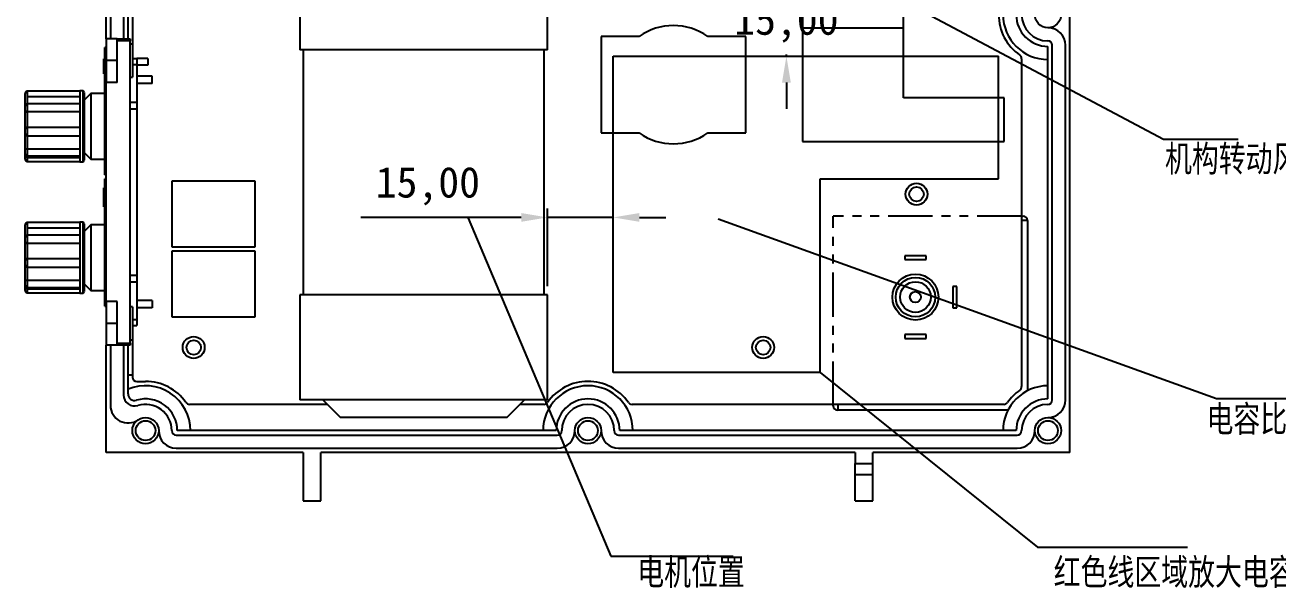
# Model space of a CAD drawing. Header units: millimetres. Extents: x 8 to 1586, y -29 to 527.
# Drawn here: x 936.2 to 1222.2, y 165 to 293.5 of the extents above; entities that cross this region are included whole.
import ezdxf

# ---------------------------------------------------------------- set-up
doc = ezdxf.new("R2010")
doc.units = ezdxf.units.MM
doc.header["$LTSCALE"] = 2
doc.header["$PDSIZE"] = -1
doc.linetypes.add('PHANTOM', pattern=[12.7, 6.35, -1.27, 1.27, -1.27, 1.27, -1.27])
doc.layers.add('FORMAT', color=7, linetype='Continuous')
doc.styles.add('SLDTEXTSTYLE0', font='TXT', dxfattribs={"width": 0.75, "bigfont": 'bigfont'})
doc.dimstyles.new('ISO-25', dxfattribs={"dimtxt": 2.5, "dimasz": 2.5, "dimexe": 1.25, "dimexo": 0.625, "dimtad": 1, "dimtxsty": 'Standard', "dimcen": 2.5, "dimadec": 0, "dimazin": 0, "dimtfac": 1, "dimtmove": 0, "dimatfit": 3, "dimfxl": 0, "dimarcsym": 0})

# ---------------------------------------------------------------- blocks, each defined once
blk = doc.blocks.new('*D16')
at = {"color": 0, "lineweight": -2}
for p, q in [((1109.96, 307.4), (1109.96, 313.4)), ((1109.96, 301.4), (1109.96, 301.03)), ((1110.26, 301.4), (1111.96, 301.4)), ((1109.96, 286.4), (1109.96, 286.77)), ((1110.26, 286.4), (1111.96, 286.4)), ((1109.96, 280.4), (1109.96, 274.4))]:
    blk.add_line(p, q, dxfattribs=at)
at = {"color": 0}
for points in [[(1108.96, 307.4), (1110.96, 307.4), (1109.96, 301.4)], [(1108.96, 280.4), (1110.96, 280.4), (1109.96, 286.4)]]:
    blk.add_solid(points, dxfattribs=at)
at = {"layer": 'Defpoints', "color": 0}
for p in [(1108.26, 301.4), (1108.26, 286.4), (1109.96, 286.4)]:
    blk.add_point(p, dxfattribs=at)
at = {"color": 0, "insert": (1109.96, 293.9), "char_height": 7, "attachment_point": 5}
blk.add_mtext('15,00', dxfattribs=at)
blk = doc.blocks.new('*D17')
at = {"color": 0, "lineweight": -2}
for p, q in [((1049.41, 249.6), (1012.81, 249.6)), ((1055.41, 233.9), (1055.41, 251.6)), ((1070.41, 249.6), (1055.41, 249.6)), ((1070.41, 233.9), (1070.41, 251.6)), ((1076.41, 249.6), (1082.41, 249.6))]:
    blk.add_line(p, q, dxfattribs=at)
at = {"color": 0}
for points in [[(1049.41, 250.6), (1049.41, 248.6), (1055.41, 249.6)], [(1076.41, 250.6), (1076.41, 248.6), (1070.41, 249.6)]]:
    blk.add_solid(points, dxfattribs=at)
at = {"layer": 'Defpoints', "color": 0}
for p in [(1070.41, 249.6), (1055.41, 231.9), (1070.41, 231.9)]:
    blk.add_point(p, dxfattribs=at)
at = {"color": 0, "insert": (1028.11, 256.73), "char_height": 7, "attachment_point": 5}
blk.add_mtext('15,00', dxfattribs=at)

msp = doc.modelspace()

# ---------------------------------------------------------------- linework, layer by layer
at = {"color": 7, "linetype": 'Continuous', "lineweight": 25}
for p, q in [((954.66, 290.403), (954.66, 345.729)), ((1174.66, 195.903), (1174.66, 314.403)), ((955.66, 303.903), (955.66, 290.403)), ((958.66, 303.903), (958.66, 290.403)), ((959.66, 290.403), (959.66, 303.653)), ((1113.66, 301.403), (1113.66, 292.903)), ((1136.66, 292.903), (1136.66, 301.403)), ((960.66, 298.818), (960.66, 289.153)), ((998.911, 297.903), (998.911, 287.903)), ((1055.411, 287.903), (1055.411, 297.903)), ((1113.66, 292.903), (1113.66, 266.903)), ((1113.66, 292.903), (1136.66, 292.903)), ((1136.66, 276.903), (1136.66, 292.903)), ((957.16, 290.403), (954.66, 290.403)), ((954.66, 290.403), (954.66, 285.403)), ((957.16, 290.403), (960.16, 290.403)), ((957.16, 289.903), (957.16, 290.403)), ((957.16, 280.403), (957.16, 289.903)), ((960.16, 289.903), (957.16, 289.903)), ((960.16, 290.403), (960.16, 289.903)), ((960.16, 220.903), (960.16, 289.903)), ((960.66, 289.153), (960.16, 289.153)), ((960.66, 289.153), (960.66, 285.403)), ((1076.334, 290.903), (1067.66, 290.903)), ((1067.66, 290.903), (1067.66, 268.903)), ((1100.66, 290.903), (1091.986, 290.903)), ((1100.66, 268.903), (1100.66, 290.903)), ((1170.66, 207.903), (1170.66, 288.903)), ((1173.66, 207.903), (1173.66, 288.903)), ((954.66, 288.403), (954.36, 288.403)), ((954.36, 281.474), (954.36, 288.403)), ((1007.185, 287.903), (998.911, 287.903)), ((999.661, 287.903), (999.661, 231.903)), ((1055.411, 287.903), (1007.185, 287.903)), ((1054.661, 231.903), (1054.661, 287.903)), ((1169.66, 208.153), (1169.66, 288.653)), ((954.16, 285.401), (954.16, 285.801)), ((954.16, 285.801), (954.36, 285.801)), ((954.16, 285.401), (954.36, 285.401)), ((954.16, 283.203), (954.16, 285.401)), ((954.16, 282.403), (954.16, 283.203)), ((954.16, 283.203), (954.36, 283.203)), ((957.16, 285.403), (954.66, 285.403)), ((954.66, 285.403), (954.66, 280.403)), ((960.66, 285.903), (961.66, 285.903)), ((960.66, 285.403), (960.66, 281.653)), ((961.66, 285.903), (961.66, 284.539)), ((964.16, 285.903), (961.66, 285.903)), ((961.66, 284.539), (961.66, 275.914)), ((964.16, 284.403), (961.66, 284.403)), ((964.16, 285.903), (964.16, 284.403)), ((1163.66, 285.85), (1163.66, 210.956)), ((954.16, 282.403), (954.36, 282.403)), ((954.66, 281.474), (954.36, 281.474)), ((954.36, 259.332), (954.36, 281.474)), ((954.66, 230.403), (954.66, 280.403)), ((957.16, 280.403), (954.66, 280.403)), ((960.16, 281.653), (960.66, 281.653)), ((965.16, 281.853), (961.66, 281.853)), ((965.16, 280.153), (965.16, 281.853)), ((936.16, 276.906), (936.16, 277.906)), ((948.66, 278.406), (936.66, 278.406)), ((936.66, 278.406), (936.66, 277.172)), ((949.46, 278.503), (948.66, 278.503)), ((948.66, 278.503), (948.66, 278.392)), ((948.66, 278.392), (948.66, 275.108)), ((949.66, 278.157), (949.46, 278.503)), ((949.46, 262.303), (949.46, 278.503)), ((949.66, 278.157), (949.66, 262.65)), ((951.16, 277.903), (949.66, 276.403)), ((954.36, 277.903), (951.16, 277.903)), ((951.16, 277.903), (951.16, 262.903)), ((965.16, 280.153), (961.66, 280.153)), ((936.16, 275.027), (936.16, 276.913)), ((936.16, 274.027), (936.16, 275.027)), ((948.66, 277.172), (936.66, 277.172)), ((948.66, 275.527), (936.66, 275.527)), ((948.66, 275.108), (948.66, 269.068)), ((961.66, 275.914), (961.66, 274.42)), ((1159.66, 276.903), (1136.66, 276.903)), ((1159.66, 266.903), (1159.66, 276.903)), ((936.16, 269.732), (936.16, 274.027)), ((936.66, 273.674), (936.66, 270.228)), ((948.66, 273.674), (936.66, 273.674)), ((961.66, 274.42), (961.66, 236.387)), ((936.16, 268.732), (936.16, 269.732)), ((936.66, 270.228), (948.66, 270.228)), ((948.66, 269.068), (948.66, 263.81)), ((1067.66, 268.903), (1076.334, 268.903)), ((1091.986, 268.903), (1100.66, 268.903)), ((936.16, 265.124), (936.16, 268.732)), ((936.66, 268.26), (936.66, 265.26)), ((936.66, 268.232), (948.66, 268.232)), ((1113.66, 266.903), (1159.66, 266.903)), ((936.16, 264.124), (936.16, 265.124)), ((936.16, 263.803), (936.16, 264.124)), ((936.16, 262.9), (936.16, 263.803)), ((936.66, 265.26), (948.66, 265.26)), ((936.66, 263.624), (948.66, 263.624)), ((936.66, 263.303), (948.66, 263.303)), ((948.66, 263.81), (948.66, 262.303)), ((949.66, 264.403), (951.16, 262.903)), ((936.66, 262.4), (948.66, 262.4)), ((948.66, 262.303), (949.46, 262.303)), ((949.46, 262.303), (949.66, 262.65)), ((951.16, 262.903), (954.36, 262.903)), ((954.36, 259.332), (954.66, 259.332)), ((954.66, 258.403), (954.36, 258.403)), ((954.36, 251.474), (954.36, 258.403)), ((969.66, 257.903), (969.66, 242.903)), ((988.66, 257.903), (969.66, 257.903)), ((988.66, 242.903), (988.66, 257.903)), ((954.16, 255.403), (954.16, 256.34)), ((954.16, 256.34), (954.36, 256.34)), ((954.16, 255.403), (954.36, 255.403)), ((954.16, 254.803), (954.16, 255.403)), ((954.16, 254.803), (954.36, 254.803)), ((954.16, 254.003), (954.16, 254.803)), ((954.16, 254.003), (954.36, 254.003)), ((954.16, 253.403), (954.16, 254.003)), ((954.16, 253.403), (954.36, 253.403)), ((954.16, 252.703), (954.16, 253.403)), ((954.16, 252.703), (954.36, 252.703)), ((954.16, 252.003), (954.16, 252.603)), ((954.16, 252.603), (954.36, 252.603)), ((954.16, 252.003), (954.36, 252.003)), ((954.66, 251.474), (954.36, 251.474)), ((954.36, 229.332), (954.36, 251.474)), ((1163.66, 249.903), (1164.003, 249.903)), ((1165.003, 248.903), (1165.003, 210.034)), ((936.16, 246.906), (936.16, 247.906)), ((936.16, 245.027), (936.16, 246.913)), ((948.66, 248.406), (936.66, 248.406)), ((936.66, 248.406), (936.66, 247.172)), ((948.66, 247.172), (936.66, 247.172)), ((949.46, 248.503), (948.66, 248.503)), ((948.66, 248.503), (948.66, 248.392)), ((948.66, 248.392), (948.66, 245.108)), ((949.66, 248.157), (949.46, 248.503)), ((949.46, 232.303), (949.46, 248.503)), ((949.66, 248.157), (949.66, 232.65)), ((951.16, 247.903), (949.66, 246.403)), ((954.36, 247.903), (951.16, 247.903)), ((951.16, 247.903), (951.16, 232.903)), ((936.16, 244.027), (936.16, 245.027)), ((936.16, 239.732), (936.16, 244.027)), ((948.66, 245.527), (936.66, 245.527)), ((936.66, 243.674), (936.66, 240.228)), ((948.66, 243.674), (936.66, 243.674)), ((948.66, 245.108), (948.66, 239.068)), ((969.66, 242.903), (988.66, 242.903)), ((988.66, 241.903), (969.66, 241.903)), ((969.66, 241.903), (969.66, 226.903)), ((988.66, 226.903), (988.66, 241.903)), ((1141.86, 240.853), (1136.96, 240.853)), ((1136.96, 240.853), (1136.96, 239.953)), ((1141.86, 239.953), (1141.86, 240.853)), ((936.16, 238.732), (936.16, 239.732)), ((936.16, 235.124), (936.16, 238.732)), ((936.66, 240.228), (948.66, 240.228)), ((936.66, 238.26), (936.66, 235.26)), ((936.66, 238.232), (948.66, 238.232)), ((948.66, 239.068), (948.66, 233.81)), ((1136.96, 239.953), (1141.86, 239.953)), ((936.16, 234.124), (936.16, 235.124)), ((936.66, 235.26), (948.66, 235.26)), ((961.66, 236.387), (961.66, 234.893)), ((961.66, 234.893), (961.66, 226.267)), ((936.16, 233.803), (936.16, 234.124)), ((936.16, 232.9), (936.16, 233.803)), ((936.66, 233.624), (948.66, 233.624)), ((936.66, 233.303), (948.66, 233.303)), ((936.66, 232.4), (948.66, 232.4)), ((948.66, 233.81), (948.66, 232.303)), ((948.66, 232.303), (949.46, 232.303)), ((949.46, 232.303), (949.66, 232.65)), ((949.66, 234.403), (951.16, 232.903)), ((951.16, 232.903), (954.36, 232.903)), ((998.911, 231.903), (998.911, 207.903)), ((1007.185, 231.903), (998.911, 231.903)), ((1055.411, 231.903), (1007.185, 231.903)), ((1055.411, 207.903), (1055.411, 231.903)), ((1147.96, 233.853), (1147.96, 228.953)), ((1148.86, 233.853), (1147.96, 233.853)), ((1148.86, 228.953), (1148.86, 233.853)), ((954.36, 229.332), (954.66, 229.332)), ((957.16, 230.403), (954.66, 230.403)), ((954.66, 230.403), (954.66, 225.403)), ((957.16, 220.903), (957.16, 230.403)), ((960.66, 229.153), (960.16, 229.153)), ((960.66, 229.153), (960.66, 225.403)), ((965.16, 230.653), (961.66, 230.653)), ((965.16, 228.953), (961.66, 228.953)), ((965.16, 230.653), (965.16, 228.953)), ((1147.96, 228.953), (1148.86, 228.953)), ((961.66, 226.267), (961.66, 224.903)), ((969.66, 226.903), (988.66, 226.903)), ((957.16, 225.403), (954.66, 225.403)), ((954.66, 225.403), (954.66, 220.403)), ((960.66, 225.403), (960.66, 221.653)), ((960.66, 224.903), (961.66, 224.903)), ((957.16, 220.403), (954.66, 220.403)), ((954.66, 195.903), (954.66, 220.403)), ((955.66, 220.403), (955.66, 206.648)), ((957.16, 220.903), (960.16, 220.903)), ((957.16, 220.403), (957.16, 220.903)), ((960.16, 220.403), (957.16, 220.403)), ((958.66, 220.403), (958.66, 209.027)), ((959.66, 209.288), (959.66, 220.403)), ((960.16, 221.653), (960.66, 221.653)), ((960.16, 220.903), (960.16, 220.403)), ((960.66, 221.653), (960.66, 213.153)), ((1141.86, 222.853), (1136.96, 222.853)), ((1136.96, 222.853), (1136.96, 221.953)), ((1136.96, 221.953), (1141.86, 221.953)), ((1141.86, 221.953), (1141.86, 222.853)), ((960.66, 213.56), (959.66, 213.56)), ((961.66, 212.153), (963.66, 212.153)), ((1005.161, 206.903), (973.713, 206.903)), ((1007.185, 207.903), (998.911, 207.903)), ((1004.161, 207.903), (1008.161, 203.903)), ((1055.411, 207.903), (1007.185, 207.903)), ((1046.161, 203.903), (1050.161, 207.903)), ((1054.607, 206.903), (1049.161, 206.903)), ((1159.607, 206.903), (1074.713, 206.903)), ((1120.66, 206.56), (1120.66, 206.903)), ((1013.726, 203.903), (1008.161, 203.903)), ((1046.161, 203.903), (1013.726, 203.903)), ((1160.529, 205.56), (1121.66, 205.56)), ((1057.41, 200.903), (970.91, 200.903)), ((1162.41, 200.903), (1071.91, 200.903)), ((970.66, 199.903), (1057.66, 199.903)), ((1071.66, 199.903), (1162.66, 199.903)), ((999.66, 195.903), (954.66, 195.903)), ((970.66, 196.903), (1057.66, 196.903)), ((999.66, 195.903), (999.66, 184.903)), ((1125.66, 195.903), (1003.66, 195.903)), ((1003.66, 184.903), (1003.66, 195.903)), ((1071.66, 196.903), (1162.66, 196.903)), ((1125.66, 195.903), (1125.66, 193.403)), ((1174.66, 195.903), (1129.66, 195.903)), ((1129.66, 193.403), (1129.66, 195.903)), ((1125.66, 193.403), (1129.66, 193.403)), ((1125.66, 190.903), (1125.66, 193.403)), ((1129.66, 190.903), (1129.66, 193.403)), ((1125.66, 190.903), (1129.66, 190.903)), ((1125.66, 184.903), (1125.66, 190.903)), ((1129.66, 184.903), (1129.66, 190.903)), ((999.66, 184.903), (1003.66, 184.903)), ((1125.66, 184.903), (1129.66, 184.903))]:
    msp.add_line(p, q, dxfattribs=at)
for p, q in [((1132.232, 301.403), (1196.012, 267.447)), ((1196.012, 267.447), (1213.067, 267.447)), ((1037.308, 249.439), (1069.841, 172.263)), ((1094.368, 249.276), (1208.115, 208.216)), ((1208.115, 208.216), (1231.354, 208.216)), ((1069.841, 172.263), (1097.774, 172.263))]:
    msp.add_line(p, q)
at = {"color": 1}
for p, q in [((1070.411, 214.151), (1070.411, 286.401)), ((1070.411, 286.401), (1158.41, 286.401)), ((1158.41, 258.441), (1158.41, 286.401)), ((1117.638, 214.151), (1117.638, 258.441)), ((1117.638, 258.441), (1158.41, 258.441)), ((1117.638, 214.151), (1070.411, 214.151)), ((1117.638, 214.151), (1167.301, 174.325)), ((1167.301, 174.325), (1201.532, 174.325))]:
    msp.add_line(p, q, dxfattribs=at)
at = {"color": 8, "linetype": 'Continuous', "lineweight": 25}
for p, q in [((960.66, 284.539), (961.66, 284.539)), ((936.66, 277.172), (936.66, 275.527)), ((936.66, 275.527), (936.66, 273.674)), ((960.16, 275.914), (961.66, 275.914)), ((960.16, 274.42), (961.66, 274.42)), ((936.66, 270.228), (936.66, 268.232)), ((936.66, 265.26), (936.66, 263.624)), ((936.66, 263.624), (936.66, 263.303)), ((936.66, 263.305), (936.66, 262.4)), ((1165.003, 248.903), (1163.66, 248.903)), ((936.66, 247.172), (936.66, 245.527)), ((936.66, 245.527), (936.66, 243.674)), ((936.66, 240.228), (936.66, 238.232)), ((936.66, 235.26), (936.66, 233.624)), ((960.16, 236.387), (961.66, 236.387)), ((960.16, 234.893), (961.66, 234.893)), ((936.66, 233.624), (936.66, 233.303)), ((936.66, 233.305), (936.66, 232.4)), ((960.66, 226.267), (961.66, 226.267)), ((1121.66, 206.903), (1121.66, 205.56))]:
    msp.add_line(p, q, dxfattribs=at)
at = {"linetype": 'PHANTOM', "ltscale": 0.8}
for p in [(1120.66, 206.56), (1163.66, 249.903)]:
    msp.add_line(p, (1120.66, 249.903), dxfattribs=at)
at = {"color": 7, "linetype": 'Continuous', "lineweight": 25}
for centre, radius in [((1169.66, 295.903), 3), ((1139.66, 254.903), 2.5), ((1139.66, 254.903), 1.65), ((1139.41, 231.403), 5.25), ((1139.41, 231.403), 4.5), ((1139.41, 231.403), 3.5), ((1139.41, 231.403), 1.25), ((974.66, 219.903), 2.5), ((974.66, 219.903), 1.65), ((1104.66, 219.903), 2.5), ((1104.66, 219.903), 1.65), ((963.66, 200.903), 3), ((963.66, 200.903), 2.25), ((1064.66, 200.903), 3), ((1064.66, 200.903), 2.25), ((1169.66, 200.903), 3), ((1169.66, 200.903), 2.25)]:
    msp.add_circle(centre, radius, dxfattribs=at)
for centre, radius, start, end in [((1169.66, 295.903), 10.25, 90, 270), ((1169.66, 295.903), 11.25, 124.8499, 235.1501), ((1169.66, 295.903), 7.25, 90, 270), ((1169.66, 295.903), 6, 90, 270), ((1084.16, 279.903), 13.5, 54.56906, 125.43094), ((1169.66, 288.903), 4, 0, 90), ((1169.66, 288.903), 1, 0, 90), ((1162.66, 285.85), 1, 0, 55.1501), ((936.66, 277.906), 0.5, 90, 180), ((936.66, 275.027), 0.5, 90, 180), ((936.66, 274.027), 0.5, 180, 196.89328), ((936.66, 269.732), 0.5, 125.02018, 180), ((1084.16, 279.903), 13.5, 234.56906, 305.43094), ((936.66, 268.732), 0.5, 180, 270), ((936.66, 265.124), 0.5, 173.69573, 180), ((936.66, 264.124), 0.5, 180, 270), ((936.66, 263.803), 0.5, 180, 270), ((936.66, 262.9), 0.5, 180, 270), ((1164.003, 248.903), 1, 0, 90), ((936.66, 247.906), 0.5, 90, 180), ((936.66, 245.027), 0.5, 90, 180), ((936.66, 244.027), 0.5, 180, 196.89328), ((936.66, 239.732), 0.5, 125.02018, 180), ((936.66, 238.732), 0.5, 180, 270), ((936.66, 235.124), 0.5, 173.69573, 180), ((936.66, 234.124), 0.5, 180, 270), ((936.66, 233.803), 0.5, 180, 270), ((936.66, 232.9), 0.5, 180, 270), ((961.66, 213.153), 1, 180, 270), ((963.66, 200.903), 11.25, 34.8499, 90), ((1064.66, 200.903), 11.25, 34.8499, 145.1501), ((961.16, 209.027), 2.5, 180, 287.10464), ((963.66, 200.903), 10.25, 0, 112.96968), ((961.16, 209.288), 1.5, 180, 286.60155), ((1064.66, 200.903), 10.25, 0, 180), ((1169.66, 200.903), 10.25, 90, 180), ((1169.66, 200.903), 11.25, 124.8499, 145.1501), ((1162.66, 210.956), 1, 304.8499, 0), ((959.66, 206.648), 4, 180, 304.8499), ((963.66, 200.903), 7.25, 0, 106.60155), ((963.66, 200.903), 6, 0, 107.10464), ((973.713, 207.903), 1, 214.8499, 270), ((1054.607, 207.903), 1, 270, 325.1501), ((1064.66, 200.903), 7.25, 0, 180), ((1064.66, 200.903), 6, 0, 180), ((1074.713, 207.903), 1, 214.8499, 270), ((1121.66, 206.56), 1, 180, 270), ((1159.607, 207.903), 1, 270, 325.1501), ((1169.66, 200.903), 7.25, 90, 180), ((1169.66, 200.903), 6, 90, 180), ((1169.66, 207.903), 1, 270, 0), ((1169.66, 207.903), 4, 270, 0), ((970.66, 200.903), 4, 180, 270), ((970.66, 200.903), 1, 180, 270), ((1057.66, 200.903), 1, 270, 0), ((1057.66, 200.903), 4, 270, 0), ((1071.66, 200.903), 4, 180, 270), ((1071.66, 200.903), 1, 180, 270), ((1162.66, 200.903), 1, 270, 0), ((1162.66, 200.903), 4, 270, 0)]:
    msp.add_arc(centre, radius, start, end, dxfattribs=at)
for points, knots in [([(936.183, 273.882), (936.19, 273.862), (936.204, 273.822), (936.243, 273.777), (936.292, 273.742), (936.351, 273.717), (936.408, 273.7), (936.468, 273.688), (936.528, 273.68), (936.593, 273.675), (936.638, 273.675), (936.66, 273.674)], [0, 0, 0, 0, 0.1623421, 0.3072553, 0.4556904, 0.5612586, 0.6695886, 0.7510188, 0.8344664, 0.9159181, 1, 1, 1, 1]), ([(936.374, 270.141), (936.387, 270.15), (936.416, 270.17), (936.469, 270.194), (936.528, 270.213), (936.593, 270.226), (936.638, 270.227), (936.66, 270.228)], [0, 0, 0, 0, 0.1746072, 0.378026, 0.5864843, 0.789957, 1, 1, 1, 1]), ([(936.164, 265.179), (936.164, 265.182), (936.166, 265.204), (936.176, 265.231), (936.202, 265.253), (936.243, 265.263), (936.292, 265.266), (936.351, 265.266), (936.408, 265.265), (936.468, 265.263), (936.528, 265.262), (936.593, 265.261), (936.638, 265.26), (936.66, 265.26)], [0, 0, 0, 0, 0.0335886, 0.1859156, 0.341288, 0.4552439, 0.5719694, 0.6549854, 0.7401733, 0.8042078, 0.8698287, 0.9338802, 1, 1, 1, 1]), ([(936.183, 243.882), (936.19, 243.862), (936.204, 243.822), (936.243, 243.777), (936.292, 243.742), (936.351, 243.717), (936.408, 243.7), (936.468, 243.688), (936.528, 243.68), (936.593, 243.675), (936.638, 243.675), (936.66, 243.674)], [0, 0, 0, 0, 0.1623421, 0.3072553, 0.4556904, 0.5612586, 0.6695886, 0.7510188, 0.8344664, 0.9159181, 1, 1, 1, 1]), ([(936.374, 240.141), (936.387, 240.15), (936.416, 240.17), (936.469, 240.194), (936.528, 240.213), (936.593, 240.226), (936.638, 240.227), (936.66, 240.228)], [0, 0, 0, 0, 0.17460718, 0.37802603, 0.5864843, 0.78995698, 1, 1, 1, 1]), ([(936.164, 235.179), (936.164, 235.182), (936.166, 235.204), (936.176, 235.231), (936.202, 235.253), (936.243, 235.263), (936.292, 235.266), (936.351, 235.266), (936.408, 235.265), (936.468, 235.263), (936.528, 235.262), (936.593, 235.261), (936.638, 235.26), (936.66, 235.26)], [0, 0, 0, 0, 0.0335886, 0.1859156, 0.341288, 0.4552439, 0.5719694, 0.6549854, 0.7401733, 0.8042078, 0.8698287, 0.9338802, 1, 1, 1, 1])]:
    msp.add_open_spline(points, degree=3, knots=knots, dxfattribs=at)

# ---------------------------------------------------------------- texts
at = {"layer": 'FORMAT', "char_height": 6, "attachment_point": 1, "style": 'SLDTEXTSTYLE0'}
for s, insert, width in [('{\\fSimSun|b0|i0|c134|p2;机构转动风叶}', (1196.376, 266.042), 55.90633), ('{\\fSimSun|b0|i0|c134|p2;\\C1;电容比较理想的位置}', (1205.856, 206.597), 71.71193), ('{\\fSimSun|b0|i0|c134|p2;电机位置}', (1075.914, 171.65), 29.10706), ('{\\fSimSun|b0|i0|c134|p2;\\C1;红色线区域放大电容位置}', (1170.974, 171.65), 71.71193)]:
    msp.add_mtext(s, dxfattribs=dict(at, insert=insert, width=width))

# ---------------------------------------------------------------- dimensions: what is measured, and where the dimension line sits
dim = msp.add_linear_dim(base=(1109.96, 286.401), p1=(1108.26, 301.403), p2=(1108.26, 286.401), angle=90, dimstyle='ISO-25', override={"dimtxt": 7, "dimasz": 6, "dimexe": 2, "dimexo": 2, "dimgap": 3.048, "dimtih": 1, "dimtoh": 1, "dimzin": 0, "dimadec": 2, "dimtzin": 0})
dim.commit()
dim.dimension.update_dxf_attribs({"geometry": '*D16', "text_midpoint": (1109.96, 293.902)})
dim = msp.add_linear_dim(base=(1070.411, 249.603), p1=(1055.411, 231.903), p2=(1070.411, 231.903), dimstyle='ISO-25', override={"dimtxt": 7, "dimasz": 6, "dimexe": 2, "dimexo": 2, "dimgap": 3.048, "dimtih": 1, "dimtoh": 1, "dimzin": 0, "dimadec": 2, "dimtzin": 0})
dim.commit()
dim.dimension.update_dxf_attribs({"geometry": '*D17', "text_midpoint": (1028.113, 249.603), "dimtype": 160})

doc.saveas('drawing.dxf')
